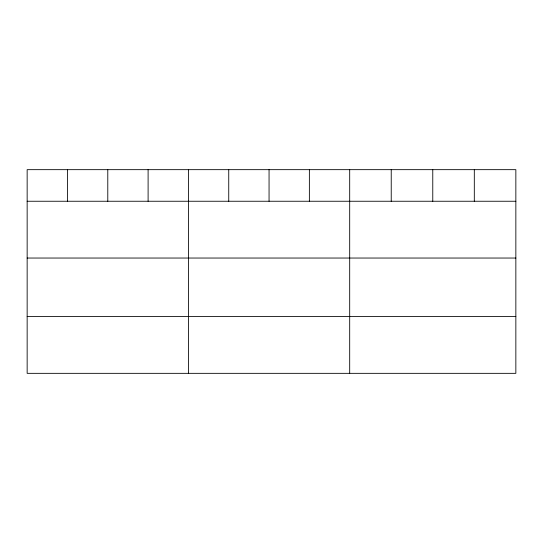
<?xml version="1.0" encoding="UTF-8"?>
<svg xmlns="http://www.w3.org/2000/svg" width="543" height="543" viewBox="0 0 543 543"><rect width="100%" height="100%" fill="white"/><g stroke="black" fill="none" stroke-linecap="round" stroke-linejoin="round"><path stroke-width="0.81" d="M515.85 201.249L515.85 373.34L27.15 373.34L27.15 169.66L515.85 169.66L515.85 201.249L27.15 201.249M27.15 258.04L515.85 258.04M27.15 316.549L515.85 316.549M474.31 169.66L474.31 201.249M432.771 169.66L432.771 201.249M391.231 169.66L391.231 201.249M349.692 169.66L349.692 373.34M309.374 169.66L309.374 201.249M269.056 169.66L269.056 201.249M228.739 169.66L228.739 201.249M188.421 169.66L188.421 373.34M148.103 169.66L148.103 201.249M107.785 169.66L107.785 201.249M67.468 169.66L67.468 201.249"/></g></svg>
